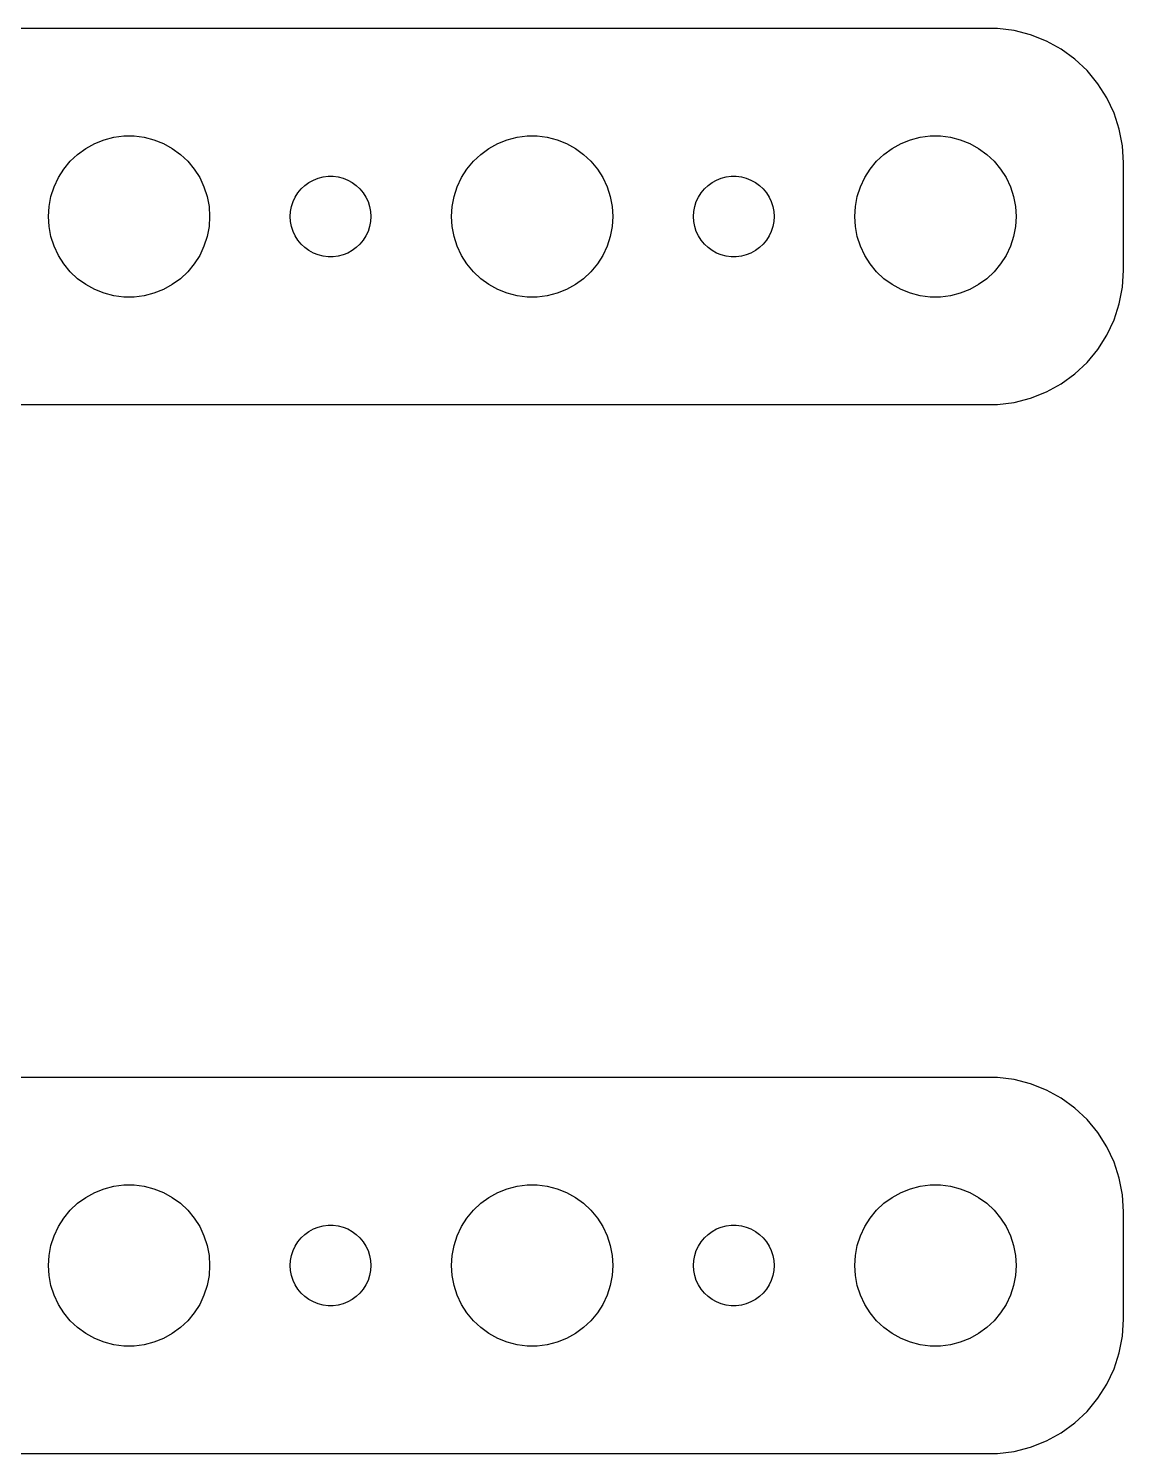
# Model space of a CAD drawing. Header units: metres. Extents: x -37 to 37, y 32 to 100.
# Drawn here: x -3.7 to 37, y 32 to 85 of the extents above; entities that cross this region are included whole.
import ezdxf

# ---------------------------------------------------------------- set-up
doc = ezdxf.new("R2010")
doc.units = ezdxf.units.M

msp = doc.modelspace()

# ---------------------------------------------------------------- linework, layer by layer
for p, q in [((32.3139, 84.9901), (-23, 84.9901)), ((32.9369, 84.9114), (32.3139, 84.9901)), ((33.5451, 84.7553), (32.9369, 84.9114)), ((34.1289, 84.5241), (33.5451, 84.7553)), ((34.6791, 84.2216), (34.1289, 84.5241)), ((35.1871, 83.8526), (34.6791, 84.2216)), ((35.6448, 83.4227), (35.1871, 83.8526)), ((36.0451, 82.9389), (35.6448, 83.4227)), ((36.3815, 82.4088), (36.0451, 82.9389)), ((36.6489, 81.8406), (36.3815, 82.4088)), ((36.8429, 81.2434), (36.6489, 81.8406)), ((36.9606, 80.6267), (36.8429, 81.2434)), ((-1.91226, 80.3115), (-1.60747, 80.533)), ((-1.60747, 80.533), (-1.27733, 80.7145)), ((-1.27733, 80.7145), (-0.92705, 80.8532)), ((-0.92705, 80.8532), (-0.56213, 80.9469)), ((-0.56213, 80.9469), (-0.18837, 80.9941)), ((-0.18837, 80.9941), (0.18837, 80.9941)), ((0.18837, 80.9941), (0.56213, 80.9469)), ((0.56213, 80.9469), (0.92705, 80.8532)), ((0.92705, 80.8532), (1.27733, 80.7145)), ((1.27733, 80.7145), (1.60747, 80.533)), ((1.60747, 80.533), (1.91226, 80.3115)), ((13.0877, 80.3115), (13.3925, 80.533)), ((13.3925, 80.533), (13.7227, 80.7145)), ((13.7227, 80.7145), (14.0729, 80.8532)), ((14.0729, 80.8532), (14.4379, 80.9469)), ((14.4379, 80.9469), (14.8116, 80.9941)), ((14.8116, 80.9941), (15.1884, 80.9941)), ((15.1884, 80.9941), (15.5621, 80.9469)), ((15.5621, 80.9469), (15.927, 80.8532)), ((15.927, 80.8532), (16.2773, 80.7145)), ((16.2773, 80.7145), (16.6075, 80.533)), ((16.6075, 80.533), (16.9123, 80.3115)), ((28.0877, 80.3115), (28.3925, 80.533)), ((28.3925, 80.533), (28.7227, 80.7145)), ((28.7227, 80.7145), (29.0729, 80.8532)), ((29.0729, 80.8532), (29.4379, 80.9469)), ((29.4379, 80.9469), (29.8116, 80.9941)), ((29.8116, 80.9941), (30.1884, 80.9941)), ((30.1884, 80.9941), (30.5621, 80.9469)), ((30.5621, 80.9469), (30.927, 80.8532)), ((30.927, 80.8532), (31.2773, 80.7145)), ((31.2773, 80.7145), (31.6075, 80.533)), ((31.6075, 80.533), (31.9123, 80.3115)), ((37, 80), (36.9606, 80.6267)), ((-2.42705, 79.7634), (-2.1869, 80.0536)), ((-2.1869, 80.0536), (-1.91226, 80.3115)), ((1.91226, 80.3115), (2.1869, 80.0536)), ((2.1869, 80.0536), (2.42705, 79.7634)), ((12.5729, 79.7634), (12.8131, 80.0536)), ((12.8131, 80.0536), (13.0877, 80.3115)), ((16.9123, 80.3115), (17.1869, 80.0536)), ((17.1869, 80.0536), (17.427, 79.7634)), ((27.5729, 79.7634), (27.8131, 80.0536)), ((27.8131, 80.0536), (28.0877, 80.3115)), ((31.9123, 80.3115), (32.1869, 80.0536)), ((32.1869, 80.0536), (32.427, 79.7634)), ((-2.62891, 79.4453), (-2.42705, 79.7634)), ((2.42705, 79.7634), (2.62891, 79.4453)), ((7.03647, 79.4266), (7.21892, 79.4734)), ((7.21892, 79.4734), (7.40581, 79.497)), ((7.40581, 79.497), (7.59418, 79.497)), ((7.59418, 79.497), (7.78107, 79.4734)), ((7.78107, 79.4734), (7.96352, 79.4266)), ((12.3711, 79.4453), (12.5729, 79.7634)), ((17.427, 79.7634), (17.6289, 79.4453)), ((22.0365, 79.4266), (22.2189, 79.4734)), ((22.2189, 79.4734), (22.4058, 79.497)), ((22.4058, 79.497), (22.5942, 79.497)), ((22.5942, 79.497), (22.7811, 79.4734)), ((22.7811, 79.4734), (22.9635, 79.4266)), ((27.3711, 79.4453), (27.5729, 79.7634)), ((32.427, 79.7634), (32.6289, 79.4453)), ((37, 76), (37, 80)), ((-2.90575, 78.7461), (-2.78932, 79.1044)), ((-2.78932, 79.1044), (-2.62891, 79.4453)), ((2.62891, 79.4453), (2.78932, 79.1044)), ((2.78932, 79.1044), (2.90575, 78.7461)), ((6.28647, 78.8817), (6.40654, 79.0268)), ((6.40654, 79.0268), (6.54385, 79.1558)), ((6.54385, 79.1558), (6.69626, 79.2665)), ((6.69626, 79.2665), (6.86133, 79.3572)), ((6.86133, 79.3572), (7.03647, 79.4266)), ((7.96352, 79.4266), (8.13866, 79.3572)), ((8.13866, 79.3572), (8.30373, 79.2665)), ((8.30373, 79.2665), (8.45613, 79.1558)), ((8.45613, 79.1558), (8.59344, 79.0268)), ((8.59344, 79.0268), (8.71352, 78.8817)), ((12.0942, 78.7461), (12.2107, 79.1044)), ((12.2107, 79.1044), (12.3711, 79.4453)), ((17.6289, 79.4453), (17.7893, 79.1044)), ((17.7893, 79.1044), (17.9057, 78.7461)), ((21.2865, 78.8817), (21.4065, 79.0268)), ((21.4065, 79.0268), (21.5439, 79.1558)), ((21.5439, 79.1558), (21.6963, 79.2665)), ((21.6963, 79.2665), (21.8613, 79.3572)), ((21.8613, 79.3572), (22.0365, 79.4266)), ((22.9635, 79.4266), (23.1387, 79.3572)), ((23.1387, 79.3572), (23.3037, 79.2665)), ((23.3037, 79.2665), (23.4561, 79.1558)), ((23.4561, 79.1558), (23.5934, 79.0268)), ((23.5934, 79.0268), (23.7135, 78.8817)), ((27.0942, 78.7461), (27.2107, 79.1044)), ((27.2107, 79.1044), (27.3711, 79.4453)), ((32.6289, 79.4453), (32.7893, 79.1044)), ((32.7893, 79.1044), (32.9057, 78.7461)), ((-2.97633, 78.376), (-2.90575, 78.7461)), ((2.90575, 78.7461), (2.97633, 78.376)), ((6.04712, 78.373), (6.10533, 78.5522)), ((6.10533, 78.5522), (6.18553, 78.7226)), ((6.18553, 78.7226), (6.28647, 78.8817)), ((8.71352, 78.8817), (8.81445, 78.7226)), ((8.81445, 78.7226), (8.89465, 78.5522)), ((8.89465, 78.5522), (8.95287, 78.373)), ((12.0237, 78.376), (12.0942, 78.7461)), ((17.9057, 78.7461), (17.9763, 78.376)), ((21.0471, 78.373), (21.1053, 78.5522)), ((21.1053, 78.5522), (21.1855, 78.7226)), ((21.1855, 78.7226), (21.2865, 78.8817)), ((23.7135, 78.8817), (23.8145, 78.7226)), ((23.8145, 78.7226), (23.8947, 78.5522)), ((23.8947, 78.5522), (23.9529, 78.373)), ((27.0237, 78.376), (27.0942, 78.7461)), ((32.9057, 78.7461), (32.9763, 78.376)), ((-3, 78), (-2.97633, 78.376)), ((-2.97633, 77.624), (-3, 78)), ((2.97633, 78.376), (3, 78)), ((3, 78), (2.97633, 77.624)), ((6, 78), (6.01183, 78.188)), ((6.01183, 77.812), (6, 78)), ((6.01183, 78.188), (6.04712, 78.373)), ((8.95287, 78.373), (8.98816, 78.188)), ((8.98816, 78.188), (9, 78)), ((9, 78), (8.98816, 77.812)), ((12, 78), (12.0237, 78.376)), ((12.0237, 77.624), (12, 78)), ((17.9763, 78.376), (18, 78)), ((18, 78), (17.9763, 77.624)), ((21, 78), (21.0118, 78.188)), ((21.0118, 77.812), (21, 78)), ((21.0118, 78.188), (21.0471, 78.373)), ((23.9529, 78.373), (23.9882, 78.188)), ((23.9882, 78.188), (24, 78)), ((24, 78), (23.9882, 77.812)), ((27, 78), (27.0237, 78.376)), ((27.0237, 77.624), (27, 78)), ((32.9763, 78.376), (33, 78)), ((33, 78), (32.9763, 77.624)), ((-2.90575, 77.2539), (-2.97633, 77.624)), ((2.97633, 77.624), (2.90575, 77.2539)), ((6.04712, 77.627), (6.01183, 77.812)), ((6.10533, 77.4478), (6.04712, 77.627)), ((6.18553, 77.2774), (6.10533, 77.4478)), ((8.89465, 77.4478), (8.81445, 77.2774)), ((8.95287, 77.627), (8.89465, 77.4478)), ((8.98816, 77.812), (8.95287, 77.627)), ((12.0942, 77.2539), (12.0237, 77.624)), ((17.9763, 77.624), (17.9057, 77.2539)), ((21.0471, 77.627), (21.0118, 77.812)), ((21.1053, 77.4478), (21.0471, 77.627)), ((21.1855, 77.2774), (21.1053, 77.4478)), ((23.8947, 77.4478), (23.8145, 77.2774)), ((23.9529, 77.627), (23.8947, 77.4478)), ((23.9882, 77.812), (23.9529, 77.627)), ((27.0942, 77.2539), (27.0237, 77.624)), ((32.9763, 77.624), (32.9057, 77.2539)), ((-2.78932, 76.8956), (-2.90575, 77.2539)), ((-2.62891, 76.5547), (-2.78932, 76.8956)), ((2.78932, 76.8956), (2.62891, 76.5547)), ((2.90575, 77.2539), (2.78932, 76.8956)), ((6.28647, 77.1183), (6.18553, 77.2774)), ((6.40654, 76.9732), (6.28647, 77.1183)), ((6.54385, 76.8442), (6.40654, 76.9732)), ((6.69626, 76.7335), (6.54385, 76.8442)), ((8.45613, 76.8442), (8.30373, 76.7335)), ((8.59344, 76.9732), (8.45613, 76.8442)), ((8.71352, 77.1183), (8.59344, 76.9732)), ((8.81445, 77.2774), (8.71352, 77.1183)), ((12.2107, 76.8956), (12.0942, 77.2539)), ((12.3711, 76.5547), (12.2107, 76.8956)), ((17.7893, 76.8956), (17.6289, 76.5547)), ((17.9057, 77.2539), (17.7893, 76.8956)), ((21.2865, 77.1183), (21.1855, 77.2774)), ((21.4065, 76.9732), (21.2865, 77.1183)), ((21.5439, 76.8442), (21.4065, 76.9732)), ((21.6963, 76.7335), (21.5439, 76.8442)), ((23.4561, 76.8442), (23.3037, 76.7335)), ((23.5934, 76.9732), (23.4561, 76.8442)), ((23.7135, 77.1183), (23.5934, 76.9732)), ((23.8145, 77.2774), (23.7135, 77.1183)), ((27.2107, 76.8956), (27.0942, 77.2539)), ((27.3711, 76.5547), (27.2107, 76.8956)), ((32.7893, 76.8956), (32.6289, 76.5547)), ((32.9057, 77.2539), (32.7893, 76.8956)), ((-2.42705, 76.2366), (-2.62891, 76.5547)), ((2.62891, 76.5547), (2.42705, 76.2366)), ((6.86133, 76.6428), (6.69626, 76.7335)), ((7.03647, 76.5734), (6.86133, 76.6428)), ((7.21892, 76.5266), (7.03647, 76.5734)), ((7.40581, 76.503), (7.21892, 76.5266)), ((7.59418, 76.503), (7.40581, 76.503)), ((7.78107, 76.5266), (7.59418, 76.503)), ((7.96352, 76.5734), (7.78107, 76.5266)), ((8.13866, 76.6428), (7.96352, 76.5734)), ((8.30373, 76.7335), (8.13866, 76.6428)), ((12.5729, 76.2366), (12.3711, 76.5547)), ((17.6289, 76.5547), (17.427, 76.2366)), ((21.8613, 76.6428), (21.6963, 76.7335)), ((22.0365, 76.5734), (21.8613, 76.6428)), ((22.2189, 76.5266), (22.0365, 76.5734)), ((22.4058, 76.503), (22.2189, 76.5266)), ((22.5942, 76.503), (22.4058, 76.503)), ((22.7811, 76.5266), (22.5942, 76.503)), ((22.9635, 76.5734), (22.7811, 76.5266)), ((23.1387, 76.6428), (22.9635, 76.5734)), ((23.3037, 76.7335), (23.1387, 76.6428)), ((27.5729, 76.2366), (27.3711, 76.5547)), ((32.6289, 76.5547), (32.427, 76.2366)), ((-2.1869, 75.9464), (-2.42705, 76.2366)), ((-1.91226, 75.6885), (-2.1869, 75.9464)), ((2.1869, 75.9464), (1.91226, 75.6885)), ((2.42705, 76.2366), (2.1869, 75.9464)), ((12.8131, 75.9464), (12.5729, 76.2366)), ((13.0877, 75.6885), (12.8131, 75.9464)), ((17.1869, 75.9464), (16.9123, 75.6885)), ((17.427, 76.2366), (17.1869, 75.9464)), ((27.8131, 75.9464), (27.5729, 76.2366)), ((28.0877, 75.6885), (27.8131, 75.9464)), ((32.1869, 75.9464), (31.9123, 75.6885)), ((32.427, 76.2366), (32.1869, 75.9464)), ((36.9606, 75.3733), (37, 76)), ((-1.60747, 75.467), (-1.91226, 75.6885)), ((-1.27733, 75.2855), (-1.60747, 75.467)), ((-0.92705, 75.1468), (-1.27733, 75.2855)), ((1.27733, 75.2855), (0.92705, 75.1468)), ((1.60747, 75.467), (1.27733, 75.2855)), ((1.91226, 75.6885), (1.60747, 75.467)), ((13.3925, 75.467), (13.0877, 75.6885)), ((13.7227, 75.2855), (13.3925, 75.467)), ((14.0729, 75.1468), (13.7227, 75.2855)), ((16.2773, 75.2855), (15.927, 75.1468)), ((16.6075, 75.467), (16.2773, 75.2855)), ((16.9123, 75.6885), (16.6075, 75.467)), ((28.3925, 75.467), (28.0877, 75.6885)), ((28.7227, 75.2855), (28.3925, 75.467)), ((29.0729, 75.1468), (28.7227, 75.2855)), ((31.2773, 75.2855), (30.927, 75.1468)), ((31.6075, 75.467), (31.2773, 75.2855)), ((31.9123, 75.6885), (31.6075, 75.467)), ((36.8429, 74.7566), (36.9606, 75.3733)), ((-0.56213, 75.0531), (-0.92705, 75.1468)), ((-0.18837, 75.0059), (-0.56213, 75.0531)), ((0.18837, 75.0059), (-0.18837, 75.0059)), ((0.56213, 75.0531), (0.18837, 75.0059)), ((0.92705, 75.1468), (0.56213, 75.0531)), ((14.4379, 75.0531), (14.0729, 75.1468)), ((14.8116, 75.0059), (14.4379, 75.0531)), ((15.1884, 75.0059), (14.8116, 75.0059)), ((15.5621, 75.0531), (15.1884, 75.0059)), ((15.927, 75.1468), (15.5621, 75.0531)), ((29.4379, 75.0531), (29.0729, 75.1468)), ((29.8116, 75.0059), (29.4379, 75.0531)), ((30.1884, 75.0059), (29.8116, 75.0059)), ((30.5621, 75.0531), (30.1884, 75.0059)), ((30.927, 75.1468), (30.5621, 75.0531)), ((36.6489, 74.1594), (36.8429, 74.7566)), ((36.3815, 73.5912), (36.6489, 74.1594)), ((36.0451, 73.0611), (36.3815, 73.5912)), ((35.6448, 72.5773), (36.0451, 73.0611)), ((34.6791, 71.7784), (35.1871, 72.1474)), ((35.1871, 72.1474), (35.6448, 72.5773)), ((34.1289, 71.4759), (34.6791, 71.7784)), ((-32.3139, 71.0099), (32.3139, 71.0099)), ((32.3139, 71.0099), (32.9369, 71.0886)), ((32.9369, 71.0886), (33.5451, 71.2447)), ((33.5451, 71.2447), (34.1289, 71.4759)), ((32.3139, 45.9901), (-23, 45.9901)), ((32.9369, 45.9114), (32.3139, 45.9901)), ((33.5451, 45.7553), (32.9369, 45.9114)), ((34.1289, 45.5241), (33.5451, 45.7553)), ((34.6791, 45.2216), (34.1289, 45.5241)), ((35.1871, 44.8526), (34.6791, 45.2216)), ((35.6448, 44.4227), (35.1871, 44.8526)), ((36.0451, 43.9389), (35.6448, 44.4227)), ((36.3815, 43.4088), (36.0451, 43.9389)), ((36.6489, 42.8406), (36.3815, 43.4088)), ((36.8429, 42.2434), (36.6489, 42.8406)), ((-0.92705, 41.8532), (-0.56213, 41.9469)), ((-0.56213, 41.9469), (-0.18837, 41.9941)), ((-0.18837, 41.9941), (0.18837, 41.9941)), ((0.18837, 41.9941), (0.56213, 41.9469)), ((0.56213, 41.9469), (0.92705, 41.8532)), ((14.0729, 41.8532), (14.4379, 41.9469)), ((14.4379, 41.9469), (14.8116, 41.9941)), ((14.8116, 41.9941), (15.1884, 41.9941)), ((15.1884, 41.9941), (15.5621, 41.9469)), ((15.5621, 41.9469), (15.927, 41.8532)), ((29.0729, 41.8532), (29.4379, 41.9469)), ((29.4379, 41.9469), (29.8116, 41.9941)), ((29.8116, 41.9941), (30.1884, 41.9941)), ((30.1884, 41.9941), (30.5621, 41.9469)), ((30.5621, 41.9469), (30.927, 41.8532)), ((36.9606, 41.6267), (36.8429, 42.2434)), ((-1.91226, 41.3115), (-1.60747, 41.533)), ((-1.60747, 41.533), (-1.27733, 41.7145)), ((-1.27733, 41.7145), (-0.92705, 41.8532)), ((0.92705, 41.8532), (1.27733, 41.7145)), ((1.27733, 41.7145), (1.60747, 41.533)), ((1.60747, 41.533), (1.91226, 41.3115)), ((13.0877, 41.3115), (13.3925, 41.533)), ((13.3925, 41.533), (13.7227, 41.7145)), ((13.7227, 41.7145), (14.0729, 41.8532)), ((15.927, 41.8532), (16.2773, 41.7145)), ((16.2773, 41.7145), (16.6075, 41.533)), ((16.6075, 41.533), (16.9123, 41.3115)), ((28.0877, 41.3115), (28.3925, 41.533)), ((28.3925, 41.533), (28.7227, 41.7145)), ((28.7227, 41.7145), (29.0729, 41.8532)), ((30.927, 41.8532), (31.2773, 41.7145)), ((31.2773, 41.7145), (31.6075, 41.533)), ((31.6075, 41.533), (31.9123, 41.3115)), ((37, 41), (36.9606, 41.6267)), ((-2.42705, 40.7634), (-2.1869, 41.0536)), ((-2.1869, 41.0536), (-1.91226, 41.3115)), ((1.91226, 41.3115), (2.1869, 41.0536)), ((2.1869, 41.0536), (2.42705, 40.7634)), ((12.5729, 40.7634), (12.8131, 41.0536)), ((12.8131, 41.0536), (13.0877, 41.3115)), ((16.9123, 41.3115), (17.1869, 41.0536)), ((17.1869, 41.0536), (17.427, 40.7634)), ((27.5729, 40.7634), (27.8131, 41.0536)), ((27.8131, 41.0536), (28.0877, 41.3115)), ((31.9123, 41.3115), (32.1869, 41.0536)), ((32.1869, 41.0536), (32.427, 40.7634)), ((37, 37), (37, 41)), ((-2.78932, 40.1044), (-2.62891, 40.4453)), ((-2.62891, 40.4453), (-2.42705, 40.7634)), ((2.42705, 40.7634), (2.62891, 40.4453)), ((2.62891, 40.4453), (2.78932, 40.1044)), ((6.54385, 40.1558), (6.69626, 40.2665)), ((6.69626, 40.2665), (6.86133, 40.3572)), ((6.86133, 40.3572), (7.03647, 40.4266)), ((7.03647, 40.4266), (7.21892, 40.4734)), ((7.21892, 40.4734), (7.40581, 40.497)), ((7.40581, 40.497), (7.59418, 40.497)), ((7.59418, 40.497), (7.78107, 40.4734)), ((7.78107, 40.4734), (7.96352, 40.4266)), ((7.96352, 40.4266), (8.13866, 40.3572)), ((8.13866, 40.3572), (8.30373, 40.2665)), ((8.30373, 40.2665), (8.45613, 40.1558)), ((12.2107, 40.1044), (12.3711, 40.4453)), ((12.3711, 40.4453), (12.5729, 40.7634)), ((17.427, 40.7634), (17.6289, 40.4453)), ((17.6289, 40.4453), (17.7893, 40.1044)), ((21.5439, 40.1558), (21.6963, 40.2665)), ((21.6963, 40.2665), (21.8613, 40.3572)), ((21.8613, 40.3572), (22.0365, 40.4266)), ((22.0365, 40.4266), (22.2189, 40.4734)), ((22.2189, 40.4734), (22.4058, 40.497)), ((22.4058, 40.497), (22.5942, 40.497)), ((22.5942, 40.497), (22.7811, 40.4734)), ((22.7811, 40.4734), (22.9635, 40.4266)), ((22.9635, 40.4266), (23.1387, 40.3572)), ((23.1387, 40.3572), (23.3037, 40.2665)), ((23.3037, 40.2665), (23.4561, 40.1558)), ((27.2107, 40.1044), (27.3711, 40.4453)), ((27.3711, 40.4453), (27.5729, 40.7634)), ((32.427, 40.7634), (32.6289, 40.4453)), ((32.6289, 40.4453), (32.7893, 40.1044)), ((-2.97633, 39.376), (-2.90575, 39.7461)), ((-2.90575, 39.7461), (-2.78932, 40.1044)), ((2.78932, 40.1044), (2.90575, 39.7461)), ((2.90575, 39.7461), (2.97633, 39.376)), ((6.18553, 39.7226), (6.28647, 39.8817)), ((6.28647, 39.8817), (6.40654, 40.0268)), ((6.40654, 40.0268), (6.54385, 40.1558)), ((8.45613, 40.1558), (8.59344, 40.0268)), ((8.59344, 40.0268), (8.71352, 39.8817)), ((8.71352, 39.8817), (8.81445, 39.7226)), ((12.0237, 39.376), (12.0942, 39.7461)), ((12.0942, 39.7461), (12.2107, 40.1044)), ((17.7893, 40.1044), (17.9057, 39.7461)), ((17.9057, 39.7461), (17.9763, 39.376)), ((21.1855, 39.7226), (21.2865, 39.8817)), ((21.2865, 39.8817), (21.4065, 40.0268)), ((21.4065, 40.0268), (21.5439, 40.1558)), ((23.4561, 40.1558), (23.5934, 40.0268)), ((23.5934, 40.0268), (23.7135, 39.8817)), ((23.7135, 39.8817), (23.8145, 39.7226)), ((27.0237, 39.376), (27.0942, 39.7461)), ((27.0942, 39.7461), (27.2107, 40.1044)), ((32.7893, 40.1044), (32.9057, 39.7461)), ((32.9057, 39.7461), (32.9763, 39.376)), ((-3, 39), (-2.97633, 39.376)), ((2.97633, 39.376), (3, 39)), ((6.01183, 39.188), (6.04712, 39.373)), ((6.04712, 39.373), (6.10533, 39.5522)), ((6.10533, 39.5522), (6.18553, 39.7226)), ((8.81445, 39.7226), (8.89465, 39.5522)), ((8.89465, 39.5522), (8.95287, 39.373)), ((8.95287, 39.373), (8.98816, 39.188)), ((12, 39), (12.0237, 39.376)), ((17.9763, 39.376), (18, 39)), ((21.0118, 39.188), (21.0471, 39.373)), ((21.0471, 39.373), (21.1053, 39.5522)), ((21.1053, 39.5522), (21.1855, 39.7226)), ((23.8145, 39.7226), (23.8947, 39.5522)), ((23.8947, 39.5522), (23.9529, 39.373)), ((23.9529, 39.373), (23.9882, 39.188)), ((27, 39), (27.0237, 39.376)), ((32.9763, 39.376), (33, 39)), ((-2.97633, 38.624), (-3, 39)), ((3, 39), (2.97633, 38.624)), ((6, 39), (6.01183, 39.188)), ((6.01183, 38.812), (6, 39)), ((6.04712, 38.627), (6.01183, 38.812)), ((8.98816, 38.812), (8.95287, 38.627)), ((8.98816, 39.188), (9, 39)), ((9, 39), (8.98816, 38.812)), ((12.0237, 38.624), (12, 39)), ((18, 39), (17.9763, 38.624)), ((21, 39), (21.0118, 39.188)), ((21.0118, 38.812), (21, 39)), ((21.0471, 38.627), (21.0118, 38.812)), ((23.9882, 38.812), (23.9529, 38.627)), ((23.9882, 39.188), (24, 39)), ((24, 39), (23.9882, 38.812)), ((27.0237, 38.624), (27, 39)), ((33, 39), (32.9763, 38.624)), ((-2.90575, 38.2539), (-2.97633, 38.624)), ((-2.78932, 37.8956), (-2.90575, 38.2539)), ((2.90575, 38.2539), (2.78932, 37.8956)), ((2.97633, 38.624), (2.90575, 38.2539)), ((6.10533, 38.4478), (6.04712, 38.627)), ((6.18553, 38.2774), (6.10533, 38.4478)), ((6.28647, 38.1183), (6.18553, 38.2774)), ((8.81445, 38.2774), (8.71352, 38.1183)), ((8.89465, 38.4478), (8.81445, 38.2774)), ((8.95287, 38.627), (8.89465, 38.4478)), ((12.0942, 38.2539), (12.0237, 38.624)), ((12.2107, 37.8956), (12.0942, 38.2539)), ((17.9057, 38.2539), (17.7893, 37.8956)), ((17.9763, 38.624), (17.9057, 38.2539)), ((21.1053, 38.4478), (21.0471, 38.627)), ((21.1855, 38.2774), (21.1053, 38.4478)), ((21.2865, 38.1183), (21.1855, 38.2774)), ((23.8145, 38.2774), (23.7135, 38.1183)), ((23.8947, 38.4478), (23.8145, 38.2774)), ((23.9529, 38.627), (23.8947, 38.4478)), ((27.0942, 38.2539), (27.0237, 38.624)), ((27.2107, 37.8956), (27.0942, 38.2539)), ((32.9057, 38.2539), (32.7893, 37.8956)), ((32.9763, 38.624), (32.9057, 38.2539)), ((-2.62891, 37.5547), (-2.78932, 37.8956)), ((2.78932, 37.8956), (2.62891, 37.5547)), ((6.40654, 37.9732), (6.28647, 38.1183)), ((6.54385, 37.8442), (6.40654, 37.9732)), ((6.69626, 37.7335), (6.54385, 37.8442)), ((6.86133, 37.6428), (6.69626, 37.7335)), ((7.03647, 37.5734), (6.86133, 37.6428)), ((8.13866, 37.6428), (7.96352, 37.5734)), ((8.30373, 37.7335), (8.13866, 37.6428)), ((8.45613, 37.8442), (8.30373, 37.7335)), ((8.59344, 37.9732), (8.45613, 37.8442)), ((8.71352, 38.1183), (8.59344, 37.9732)), ((12.3711, 37.5547), (12.2107, 37.8956)), ((17.7893, 37.8956), (17.6289, 37.5547)), ((21.4065, 37.9732), (21.2865, 38.1183)), ((21.5439, 37.8442), (21.4065, 37.9732)), ((21.6963, 37.7335), (21.5439, 37.8442)), ((21.8613, 37.6428), (21.6963, 37.7335)), ((22.0365, 37.5734), (21.8613, 37.6428)), ((23.1387, 37.6428), (22.9635, 37.5734)), ((23.3037, 37.7335), (23.1387, 37.6428)), ((23.4561, 37.8442), (23.3037, 37.7335)), ((23.5934, 37.9732), (23.4561, 37.8442)), ((23.7135, 38.1183), (23.5934, 37.9732)), ((27.3711, 37.5547), (27.2107, 37.8956)), ((32.7893, 37.8956), (32.6289, 37.5547)), ((-2.42705, 37.2366), (-2.62891, 37.5547)), ((-2.1869, 36.9464), (-2.42705, 37.2366)), ((2.42705, 37.2366), (2.1869, 36.9464)), ((2.62891, 37.5547), (2.42705, 37.2366)), ((7.21892, 37.5266), (7.03647, 37.5734)), ((7.40581, 37.503), (7.21892, 37.5266)), ((7.59418, 37.503), (7.40581, 37.503)), ((7.78107, 37.5266), (7.59418, 37.503)), ((7.96352, 37.5734), (7.78107, 37.5266)), ((12.5729, 37.2366), (12.3711, 37.5547)), ((12.8131, 36.9464), (12.5729, 37.2366)), ((17.427, 37.2366), (17.1869, 36.9464)), ((17.6289, 37.5547), (17.427, 37.2366)), ((22.2189, 37.5266), (22.0365, 37.5734)), ((22.4058, 37.503), (22.2189, 37.5266)), ((22.5942, 37.503), (22.4058, 37.503)), ((22.7811, 37.5266), (22.5942, 37.503)), ((22.9635, 37.5734), (22.7811, 37.5266)), ((27.5729, 37.2366), (27.3711, 37.5547)), ((27.8131, 36.9464), (27.5729, 37.2366)), ((32.427, 37.2366), (32.1869, 36.9464)), ((32.6289, 37.5547), (32.427, 37.2366)), ((-1.91226, 36.6885), (-2.1869, 36.9464)), ((-1.60747, 36.467), (-1.91226, 36.6885)), ((1.91226, 36.6885), (1.60747, 36.467)), ((2.1869, 36.9464), (1.91226, 36.6885)), ((13.0877, 36.6885), (12.8131, 36.9464)), ((13.3925, 36.467), (13.0877, 36.6885)), ((16.9123, 36.6885), (16.6075, 36.467)), ((17.1869, 36.9464), (16.9123, 36.6885)), ((28.0877, 36.6885), (27.8131, 36.9464)), ((28.3925, 36.467), (28.0877, 36.6885)), ((31.9123, 36.6885), (31.6075, 36.467)), ((32.1869, 36.9464), (31.9123, 36.6885)), ((36.9606, 36.3733), (37, 37)), ((-1.27733, 36.2855), (-1.60747, 36.467)), ((-0.92705, 36.1468), (-1.27733, 36.2855)), ((-0.56213, 36.0531), (-0.92705, 36.1468)), ((-0.18837, 36.0059), (-0.56213, 36.0531)), ((0.56213, 36.0531), (0.18837, 36.0059)), ((0.92705, 36.1468), (0.56213, 36.0531)), ((1.27733, 36.2855), (0.92705, 36.1468)), ((1.60747, 36.467), (1.27733, 36.2855)), ((13.7227, 36.2855), (13.3925, 36.467)), ((14.0729, 36.1468), (13.7227, 36.2855)), ((14.4379, 36.0531), (14.0729, 36.1468)), ((14.8116, 36.0059), (14.4379, 36.0531)), ((15.5621, 36.0531), (15.1884, 36.0059)), ((15.927, 36.1468), (15.5621, 36.0531)), ((16.2773, 36.2855), (15.927, 36.1468)), ((16.6075, 36.467), (16.2773, 36.2855)), ((28.7227, 36.2855), (28.3925, 36.467)), ((29.0729, 36.1468), (28.7227, 36.2855)), ((29.4379, 36.0531), (29.0729, 36.1468)), ((29.8116, 36.0059), (29.4379, 36.0531)), ((30.5621, 36.0531), (30.1884, 36.0059)), ((30.927, 36.1468), (30.5621, 36.0531)), ((31.2773, 36.2855), (30.927, 36.1468)), ((31.6075, 36.467), (31.2773, 36.2855)), ((36.8429, 35.7566), (36.9606, 36.3733)), ((0.18837, 36.0059), (-0.18837, 36.0059)), ((15.1884, 36.0059), (14.8116, 36.0059)), ((30.1884, 36.0059), (29.8116, 36.0059)), ((36.6489, 35.1594), (36.8429, 35.7566)), ((36.3815, 34.5912), (36.6489, 35.1594)), ((36.0451, 34.0611), (36.3815, 34.5912)), ((35.6448, 33.5773), (36.0451, 34.0611)), ((35.1871, 33.1474), (35.6448, 33.5773)), ((34.6791, 32.7784), (35.1871, 33.1474)), ((33.5451, 32.2447), (34.1289, 32.4759)), ((34.1289, 32.4759), (34.6791, 32.7784)), ((-32.3139, 32.0099), (32.3139, 32.0099)), ((32.3139, 32.0099), (32.9369, 32.0886)), ((32.9369, 32.0886), (33.5451, 32.2447))]:
    msp.add_line(p, q)

doc.saveas('drawing.dxf')
